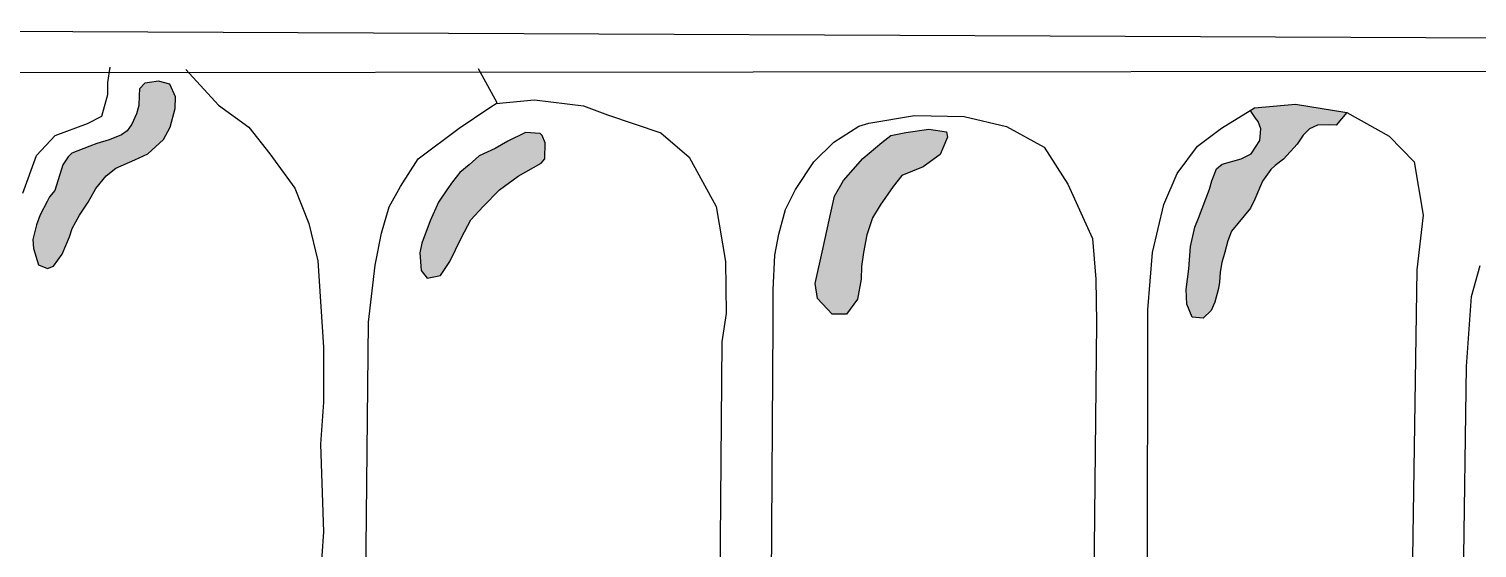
# Model space of a CAD drawing. Header units: millimetres. Extents: x 245 to 515, y 87 to 339.
# Drawn here: x 297.621 to 299.561, y 231.793 to 232.489 of the extents above; entities that cross this region are included whole.
import ezdxf

# ---------------------------------------------------------------- set-up
doc = ezdxf.new("R2010")
doc.units = ezdxf.units.MM
doc.layers.add('çziigi', color=10, linetype='Continuous')

msp = doc.modelspace()

# ---------------------------------------------------------------- hatches: boundary and pattern name
at = {"layer": 'çziigi'}
h = msp.add_hatch(color=256, dxfattribs=at)
h.dxf.hatch_style = 1
h.paths.add_polyline_path([(297.8168, 232.382), (297.8172, 232.3978), (297.8096, 232.4148), (297.7946, 232.4187), (297.7827, 232.417), (297.7763, 232.416), (297.7691, 232.4084), (297.7686, 232.3995), (297.7682, 232.3859), (297.7652, 232.3748), (297.7588, 232.3612), (297.7525, 232.3523), (297.7452, 232.3467), (297.7286, 232.3399), (297.712, 232.3352), (297.7026, 232.3314), (297.6783, 232.322), (297.6736, 232.3173), (297.6664, 232.3067), (297.6557, 232.2722), (297.6485, 232.2636), (297.6455, 232.2573), (297.6361, 232.2398), (297.631, 232.2262), (297.6263, 232.2066), (297.6272, 232.1943), (297.634, 232.1728), (297.6459, 232.1677), (297.654, 232.1707), (297.6655, 232.1869), (297.6753, 232.2103), (297.6791, 232.2214), (297.6889, 232.2392), (297.7005, 232.2567), (297.7107, 232.275), (297.7243, 232.292), (297.7375, 232.3022), (297.7631, 232.3133), (297.7805, 232.3214), (297.8015, 232.3403), (297.8104, 232.3569)])
h.paths.add_polyline_path([(298.2766, 232.2914), (298.3073, 232.3088), (298.3122, 232.3144), (298.3129, 232.336), (298.3087, 232.3458), (298.3059, 232.3486), (298.2863, 232.35), (298.2626, 232.3381), (298.2458, 232.3283), (298.2242, 232.3186), (298.2109, 232.3067), (298.1984, 232.2962), (298.1886, 232.2837), (298.1809, 232.2732), (298.1697, 232.2565), (298.1586, 232.2314), (298.1474, 232.2014), (298.1446, 232.1888), (298.1467, 232.1651), (298.1544, 232.1546), (298.1725, 232.1581), (298.1851, 232.1769), (298.2005, 232.209), (298.213, 232.2328), (298.2298, 232.2509), (298.2514, 232.2732)])
h = msp.add_hatch(color=256, dxfattribs=at)
h.dxf.hatch_style = 1
h.paths.add_polyline_path([(299.3869, 232.3766), (299.3182, 232.388), (299.2631, 232.383), (299.2574, 232.3795), (299.2646, 232.3693), (299.2683, 232.3644), (299.2717, 232.3547), (299.2701, 232.3391), (299.2585, 232.3212), (299.2454, 232.3145), (299.22, 232.3075), (299.2123, 232.3011), (299.2059, 232.2852), (299.2028, 232.2739), (299.1882, 232.2353), (299.1833, 232.223), (299.1775, 232.1971), (299.1753, 232.1674), (299.1716, 232.1396), (299.1723, 232.12), (299.1796, 232.1026), (299.1943, 232.1011), (299.205, 232.1112), (299.2102, 232.1228), (299.2148, 232.1408), (299.2163, 232.1494), (299.2172, 232.1628), (299.2194, 232.1757), (299.2233, 232.1897), (299.2276, 232.2047), (299.2325, 232.2176), (299.2576, 232.2485), (299.2637, 232.2604), (299.2741, 232.2846), (299.2851, 232.3005), (299.2909, 232.3057), (299.302, 232.3143), (299.3203, 232.3341), (299.3286, 232.3461), (299.3368, 232.3549), (299.3475, 232.3598), (299.3638, 232.3601), (299.3726, 232.3598)])
h.paths.add_polyline_path([(298.8418, 232.3203), (298.8519, 232.3437), (298.8504, 232.3507), (298.827, 232.3545), (298.7959, 232.3499), (298.7757, 232.346), (298.764, 232.3367), (298.7383, 232.3149), (298.7126, 232.2854), (298.7002, 232.2644), (298.6932, 232.2325), (298.6846, 232.1936), (298.6745, 232.1477), (298.6776, 232.1275), (298.6971, 232.1065), (298.7165, 232.1065), (298.7313, 232.1267), (298.736, 232.1532), (298.7368, 232.1703), (298.7391, 232.1889), (298.7438, 232.213), (298.7515, 232.2356), (298.7617, 232.2527), (298.7788, 232.2776), (298.7904, 232.2923), (298.8192, 232.304)])

# ---------------------------------------------------------------- linework, layer by layer
for p, q in [((296.9713, 232.4886), (299.5939, 232.4766)), ((297.7265, 232.4169), (297.7298, 232.4376)), ((297.8311, 232.4345), (297.8751, 232.3865)), ((298.2482, 232.3895), (298.2232, 232.4353)), ((297.1088, 232.4296), (299.6083, 232.432)), ((297.7265, 232.4006), (297.7265, 232.4169)), ((297.7763, 232.416), (297.7691, 232.4084)), ((297.7827, 232.417), (297.7763, 232.416)), ((297.7946, 232.4187), (297.7827, 232.417)), ((297.8096, 232.4148), (297.7946, 232.4187)), ((297.8172, 232.3978), (297.8096, 232.4148)), ((297.7188, 232.3717), (297.7265, 232.4006)), ((297.7686, 232.3995), (297.7682, 232.3859)), ((297.7691, 232.4084), (297.7686, 232.3995)), ((297.8168, 232.382), (297.8172, 232.3978)), ((297.7682, 232.3859), (297.7652, 232.3748)), ((297.8104, 232.3569), (297.8168, 232.382)), ((297.8751, 232.3865), (297.9156, 232.3569)), ((298.1975, 232.3555), (298.2371, 232.3826)), ((298.2371, 232.3826), (298.2482, 232.3895)), ((298.2468, 232.3888), (298.2982, 232.3937)), ((298.2982, 232.3937), (298.3641, 232.3854)), ((298.3641, 232.3854), (298.3961, 232.3736)), ((299.2188, 232.3558), (299.2631, 232.383)), ((299.2646, 232.3693), (299.2573, 232.3797)), ((299.2631, 232.383), (299.3182, 232.388)), ((299.3182, 232.388), (299.3869, 232.3766)), ((299.3869, 232.3766), (299.3726, 232.3598)), ((299.3869, 232.3766), (299.4434, 232.3451)), ((297.6563, 232.3458), (297.6996, 232.3621)), ((297.6996, 232.3621), (297.7188, 232.3717)), ((297.7588, 232.3612), (297.7525, 232.3523)), ((297.7652, 232.3748), (297.7588, 232.3612)), ((297.8015, 232.3403), (297.8104, 232.3569)), ((297.9156, 232.3569), (297.9438, 232.3212)), ((298.3961, 232.3736), (298.4676, 232.3493)), ((298.6995, 232.3371), (298.7329, 232.3582)), ((298.7329, 232.3582), (298.7463, 232.3626)), ((298.7463, 232.3626), (298.8078, 232.3725)), ((298.8078, 232.3725), (298.8743, 232.3711)), ((298.8743, 232.3711), (298.9309, 232.3577)), ((298.9309, 232.3577), (298.9812, 232.3301)), ((299.2683, 232.3644), (299.2646, 232.3693)), ((299.2717, 232.3547), (299.2683, 232.3644)), ((299.3475, 232.3598), (299.3368, 232.3549)), ((299.3638, 232.3601), (299.3475, 232.3598)), ((299.3726, 232.3598), (299.3638, 232.3601)), ((297.6313, 232.3189), (297.6563, 232.3458)), ((297.7286, 232.3399), (297.712, 232.3352)), ((297.7452, 232.3467), (297.7286, 232.3399)), ((297.7525, 232.3523), (297.7452, 232.3467)), ((297.7805, 232.3214), (297.8015, 232.3403)), ((298.1426, 232.3144), (298.1975, 232.3555)), ((298.2626, 232.3381), (298.2458, 232.3283)), ((298.2863, 232.35), (298.2626, 232.3381)), ((298.3059, 232.3486), (298.2863, 232.35)), ((298.3087, 232.3458), (298.3059, 232.3486)), ((298.3129, 232.336), (298.3087, 232.3458)), ((298.4676, 232.3493), (298.5058, 232.3167)), ((298.6728, 232.3104), (298.6995, 232.3371)), ((298.7383, 232.3149), (298.764, 232.3367)), ((298.764, 232.3367), (298.7757, 232.346)), ((298.7757, 232.346), (298.7959, 232.3499)), ((298.7959, 232.3499), (298.827, 232.3545)), ((298.827, 232.3545), (298.8504, 232.3507)), ((298.8519, 232.3437), (298.8418, 232.3203)), ((298.8504, 232.3507), (298.8519, 232.3437)), ((299.1866, 232.3315), (299.2188, 232.3558)), ((299.2585, 232.3212), (299.2701, 232.3391)), ((299.2701, 232.3391), (299.2717, 232.3547)), ((299.3286, 232.3461), (299.3203, 232.3341)), ((299.3368, 232.3549), (299.3286, 232.3461)), ((299.4434, 232.3451), (299.477, 232.3108)), ((297.613, 232.2686), (297.6313, 232.3189)), ((297.6736, 232.3173), (297.6664, 232.3067)), ((297.6783, 232.322), (297.6736, 232.3173)), ((297.7026, 232.3314), (297.6783, 232.322)), ((297.712, 232.3352), (297.7026, 232.3314)), ((297.7631, 232.3133), (297.7805, 232.3214)), ((297.9438, 232.3212), (297.9774, 232.2753)), ((298.2242, 232.3186), (298.2109, 232.3067)), ((298.2458, 232.3283), (298.2242, 232.3186)), ((298.3122, 232.3144), (298.3129, 232.336)), ((298.8418, 232.3203), (298.8192, 232.304)), ((298.9812, 232.3301), (299.013, 232.2806)), ((299.1594, 232.2951), (299.1866, 232.3315)), ((299.2454, 232.3145), (299.2585, 232.3212)), ((299.3203, 232.3341), (299.302, 232.3143)), ((297.6664, 232.3067), (297.6557, 232.2722)), ((297.7243, 232.292), (297.7375, 232.3022)), ((297.7375, 232.3022), (297.7631, 232.3133)), ((298.119, 232.2776), (298.1426, 232.3144)), ((298.2109, 232.3067), (298.1984, 232.2962)), ((298.2766, 232.2914), (298.3073, 232.3088)), ((298.3073, 232.3088), (298.3122, 232.3144)), ((298.5058, 232.3167), (298.5419, 232.2508)), ((298.6483, 232.2736), (298.6728, 232.3104)), ((298.7126, 232.2854), (298.7383, 232.3149)), ((298.8192, 232.304), (298.7904, 232.2923)), ((299.2059, 232.2852), (299.2123, 232.3011)), ((299.2123, 232.3011), (299.22, 232.3075)), ((299.22, 232.3075), (299.2454, 232.3145)), ((299.2851, 232.3005), (299.2741, 232.2846)), ((299.2909, 232.3057), (299.2851, 232.3005)), ((299.302, 232.3143), (299.2909, 232.3057)), ((299.477, 232.3108), (299.4892, 232.2393)), ((297.7107, 232.275), (297.7243, 232.292)), ((298.1886, 232.2837), (298.1809, 232.2732)), ((298.1984, 232.2962), (298.1886, 232.2837)), ((298.2514, 232.2732), (298.2766, 232.2914)), ((298.7002, 232.2644), (298.7126, 232.2854)), ((298.7904, 232.2923), (298.7788, 232.2776)), ((299.013, 232.2806), (299.0463, 232.2078)), ((299.1415, 232.2536), (299.1594, 232.2951)), ((299.2028, 232.2739), (299.2059, 232.2852)), ((299.2741, 232.2846), (299.2637, 232.2604)), ((297.6485, 232.2636), (297.6455, 232.2573)), ((297.6557, 232.2722), (297.6485, 232.2636)), ((297.7005, 232.2567), (297.7107, 232.275)), ((297.9774, 232.2753), (297.996, 232.2279)), ((298.1037, 232.2505), (298.119, 232.2776)), ((298.1809, 232.2732), (298.1697, 232.2565)), ((298.2298, 232.2509), (298.2514, 232.2732)), ((298.6349, 232.2469), (298.6483, 232.2736)), ((298.6932, 232.2325), (298.7002, 232.2644)), ((298.7788, 232.2776), (298.7617, 232.2527)), ((299.1882, 232.2353), (299.2028, 232.2739)), ((299.2637, 232.2604), (299.2576, 232.2485)), ((297.6361, 232.2398), (297.631, 232.2262)), ((297.6455, 232.2573), (297.6361, 232.2398)), ((297.6889, 232.2392), (297.7005, 232.2567)), ((298.0933, 232.2152), (298.1037, 232.2505)), ((298.1697, 232.2565), (298.1586, 232.2314)), ((298.213, 232.2328), (298.2298, 232.2509)), ((298.5419, 232.2508), (298.5544, 232.1772)), ((298.626, 232.2136), (298.6349, 232.2469)), ((298.7617, 232.2527), (298.7515, 232.2356)), ((299.1265, 232.1893), (299.1415, 232.2536)), ((299.2576, 232.2485), (299.2325, 232.2176)), ((297.631, 232.2262), (297.6263, 232.2066)), ((297.6753, 232.2103), (297.6791, 232.2214)), ((297.6791, 232.2214), (297.6889, 232.2392)), ((297.996, 232.2279), (298.0083, 232.1778)), ((298.1586, 232.2314), (298.1474, 232.2014)), ((298.2005, 232.209), (298.213, 232.2328)), ((298.6846, 232.1936), (298.6932, 232.2325)), ((298.7515, 232.2356), (298.7438, 232.213)), ((299.1775, 232.1971), (299.1833, 232.223)), ((299.1833, 232.223), (299.1882, 232.2353)), ((299.4892, 232.2393), (299.4806, 232.1657)), ((297.6263, 232.2066), (297.6272, 232.1943)), ((297.6655, 232.1869), (297.6753, 232.2103)), ((298.0849, 232.1721), (298.0933, 232.2152)), ((298.1474, 232.2014), (298.1446, 232.1888)), ((298.1851, 232.1769), (298.2005, 232.209)), ((298.6205, 232.1857), (298.626, 232.2136)), ((298.7438, 232.213), (298.7391, 232.1889)), ((299.0463, 232.2078), (299.0505, 232.1533)), ((299.2276, 232.2047), (299.2233, 232.1897)), ((299.2325, 232.2176), (299.2276, 232.2047)), ((297.6272, 232.1943), (297.634, 232.1728)), ((297.654, 232.1707), (297.6655, 232.1869)), ((298.1446, 232.1888), (298.1467, 232.1651)), ((298.6182, 232.139), (298.6205, 232.1857)), ((298.6745, 232.1477), (298.6846, 232.1936)), ((298.7391, 232.1889), (298.7368, 232.1703)), ((299.1201, 232.1121), (299.1265, 232.1893)), ((299.1753, 232.1674), (299.1775, 232.1971)), ((299.2233, 232.1897), (299.2194, 232.1757)), ((297.634, 232.1728), (297.6459, 232.1677)), ((297.6459, 232.1677), (297.654, 232.1707)), ((298.0083, 232.1778), (298.0159, 232.0621)), ((298.0759, 232.0958), (298.0849, 232.1721)), ((298.1467, 232.1651), (298.1544, 232.1546)), ((298.1725, 232.1581), (298.1851, 232.1769)), ((298.5544, 232.1772), (298.5552, 232.1075)), ((298.7368, 232.1703), (298.736, 232.1532)), ((299.1716, 232.1396), (299.1753, 232.1674)), ((299.2172, 232.1628), (299.2163, 232.1494)), ((299.2194, 232.1757), (299.2172, 232.1628)), ((299.4806, 232.1657), (299.4664, 231.2346)), ((299.5541, 232.13), (299.5657, 232.1716)), ((298.1544, 232.1546), (298.1725, 232.1581)), ((298.6776, 232.1275), (298.6745, 232.1477)), ((298.736, 232.1532), (298.7313, 232.1267)), ((299.0505, 232.1533), (299.0513, 232.0955)), ((299.2163, 232.1494), (299.2148, 232.1408)), ((298.6182, 232.0934), (298.6182, 232.139)), ((298.6971, 232.1065), (298.6776, 232.1275)), ((298.7313, 232.1267), (298.7165, 232.1065)), ((299.1723, 232.12), (299.1716, 232.1396)), ((299.2148, 232.1408), (299.2102, 232.1228)), ((299.5471, 232.0364), (299.5541, 232.13)), ((298.5552, 232.1075), (298.5496, 232.0693)), ((298.7165, 232.1065), (298.6971, 232.1065)), ((299.1199, 231.236), (299.1201, 232.1121)), ((299.1796, 232.1026), (299.1723, 232.12)), ((299.205, 232.1112), (299.1943, 232.1011)), ((299.2102, 232.1228), (299.205, 232.1112)), ((298.0669, 231.2312), (298.0759, 232.0958)), ((298.6126, 231.2136), (298.6182, 232.0934)), ((299.0513, 232.0955), (299.0423, 231.2374)), ((299.1943, 232.1011), (299.1796, 232.1026)), ((298.5496, 232.0693), (298.5425, 231.2269)), ((298.0159, 232.0621), (298.0159, 231.9887)), ((299.5361, 231.2162), (299.5471, 232.0364)), ((298.0159, 231.9887), (298.0118, 231.9324)), ((298.0118, 231.9324), (298.0159, 231.8147)), ((298.0159, 231.8147), (298.0111, 231.7474))]:
    msp.add_line(p, q, dxfattribs=at)

doc.saveas('drawing.dxf')
